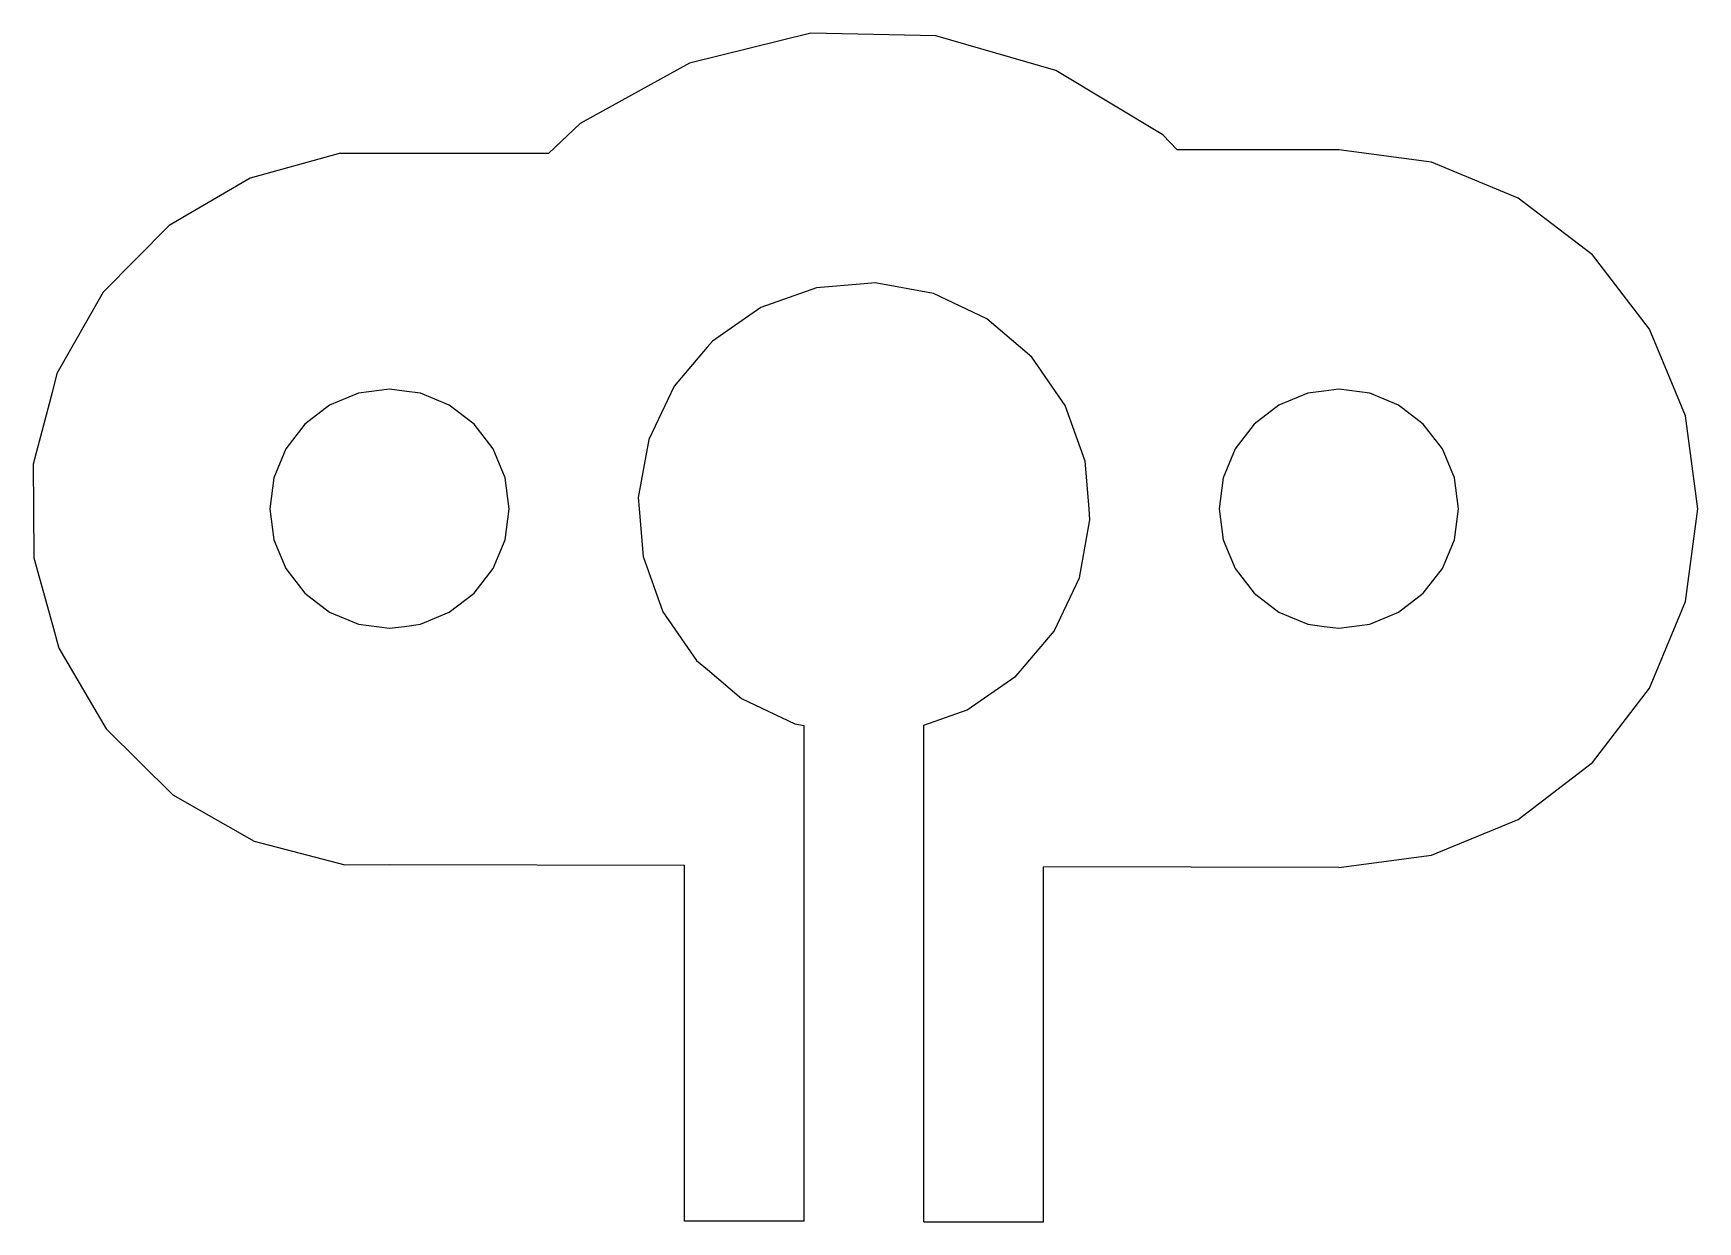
# Model space of a CAD drawing. Header units: metres. Extents: x 0 to 1.74, y 0 to 1.24.
import ezdxf

# ---------------------------------------------------------------- set-up
doc = ezdxf.new("R2010")
doc.units = ezdxf.units.M

msp = doc.modelspace()

# ---------------------------------------------------------------- linework, layer by layer
at = {"layer": 'Layer0'}
for p, q in [((0.8123, 1.2421, 0.5), (0.6856, 1.2108, 0.5)), ((0.8123, 1.2421), (0.6856, 1.2108)), ((0.8123, 1.2421), (0.8123, 1.2421, 0.5)), ((0.9428, 1.2395), (0.8123, 1.2421)), ((0.9428, 1.2395, 0.5), (0.8123, 1.2421, 0.5)), ((0.9428, 1.2395), (0.9428, 1.2395, 0.5)), ((1.0682, 1.2033, 0.5), (0.9428, 1.2395, 0.5)), ((1.0682, 1.2033), (0.9428, 1.2395)), ((0.6856, 1.2108), (0.5713, 1.1477)), ((0.6856, 1.2108, 0.5), (0.5713, 1.1477, 0.5)), ((0.6856, 1.2108), (0.6856, 1.2108, 0.5)), ((1.0682, 1.2033), (1.0682, 1.2033, 0.5)), ((1.18, 1.1358, 0.5), (1.0682, 1.2033, 0.5)), ((1.18, 1.1358), (1.0682, 1.2033)), ((0.5713, 1.1477), (0.5387, 1.1167)), ((0.5713, 1.1477, 0.5), (0.5387, 1.1167, 0.5)), ((0.5713, 1.1477), (0.5713, 1.1477, 0.5)), ((1.18, 1.1358), (1.18, 1.1358, 0.5)), ((1.195, 1.1202), (1.18, 1.1358)), ((1.195, 1.1202, 0.5), (1.18, 1.1358, 0.5)), ((0.3208, 1.1167, 0.5), (0.2264, 1.0907, 0.5)), ((0.3208, 1.1167), (0.2264, 1.0907)), ((0.3208, 1.1167), (0.3208, 1.1167, 0.5)), ((0.3208, 1.1167), (0.5387, 1.1167)), ((0.3208, 1.1167, 0.5), (0.5387, 1.1167, 0.5)), ((0.5387, 1.1167), (0.5387, 1.1167, 0.5)), ((1.195, 1.1202), (1.195, 1.1202, 0.5)), ((1.3637, 1.1202), (1.195, 1.1202)), ((1.3637, 1.1202, 0.5), (1.195, 1.1202, 0.5)), ((1.3637, 1.1202), (1.3637, 1.1202, 0.5)), ((1.4608, 1.1074, 0.5), (1.3637, 1.1202, 0.5)), ((1.4608, 1.1074), (1.3637, 1.1202)), ((1.4608, 1.1074), (1.4608, 1.1074, 0.5)), ((1.5512, 1.0699, 0.5), (1.4608, 1.1074, 0.5)), ((1.5512, 1.0699), (1.4608, 1.1074)), ((0.2264, 1.0907, 0.5), (0.1419, 1.0412, 0.5)), ((0.2264, 1.0907), (0.1419, 1.0412)), ((0.2264, 1.0907), (0.2264, 1.0907, 0.5)), ((1.5512, 1.0699), (1.5512, 1.0699, 0.5)), ((1.6289, 1.0104), (1.5512, 1.0699)), ((1.6289, 1.0104, 0.5), (1.5512, 1.0699, 0.5)), ((0.1419, 1.0412), (0.0731, 0.9716)), ((0.1419, 1.0412, 0.5), (0.0731, 0.9716, 0.5)), ((0.1419, 1.0412), (0.1419, 1.0412, 0.5)), ((1.6289, 1.0104), (1.6289, 1.0104, 0.5)), ((1.6885, 0.9327), (1.6289, 1.0104)), ((1.6885, 0.9327, 0.5), (1.6289, 1.0104, 0.5)), ((0.8182, 0.9761, 0.5), (0.7601, 0.9554, 0.5)), ((0.8182, 0.9761), (0.7601, 0.9554)), ((0.8679, 0.9802), (0.8182, 0.9761)), ((0.8679, 0.9802, 0.5), (0.8182, 0.9761, 0.5)), ((0.8182, 0.9761), (0.8182, 0.9761, 0.5)), ((0.8796, 0.9811), (0.8679, 0.9802)), ((0.8796, 0.9811, 0.5), (0.8679, 0.9802, 0.5)), ((0.8679, 0.9802), (0.8679, 0.9802, 0.5)), ((0.8796, 0.9811), (0.8796, 0.9811, 0.5)), ((0.9403, 0.97), (0.8796, 0.9811)), ((0.9403, 0.97, 0.5), (0.8796, 0.9811, 0.5)), ((0.0731, 0.9716, 0.5), (0.0247, 0.8865, 0.5)), ((0.0731, 0.9716), (0.0247, 0.8865)), ((0.0731, 0.9716), (0.0731, 0.9716, 0.5)), ((0.9403, 0.97), (0.9403, 0.97, 0.5)), ((0.996, 0.9437), (0.9403, 0.97)), ((0.996, 0.9437, 0.5), (0.9403, 0.97, 0.5)), ((0.7601, 0.9554, 0.5), (0.7094, 0.9203, 0.5)), ((0.7601, 0.9554), (0.7094, 0.9203)), ((0.7601, 0.9554), (0.7601, 0.9554, 0.5)), ((0.996, 0.9437), (0.996, 0.9437, 0.5)), ((1.0312, 0.9138), (0.996, 0.9437)), ((1.0312, 0.9138, 0.5), (0.996, 0.9437, 0.5)), ((1.6885, 0.9327), (1.6885, 0.9327, 0.5)), ((1.7159, 0.8666, 0.5), (1.6885, 0.9327, 0.5)), ((1.7159, 0.8666), (1.6885, 0.9327)), ((0.7041, 0.9141, 0.5), (0.6694, 0.8733, 0.5)), ((0.7041, 0.9141), (0.6694, 0.8733)), ((0.7094, 0.9203, 0.5), (0.7041, 0.9141, 0.5)), ((0.7094, 0.9203), (0.7041, 0.9141)), ((0.7041, 0.9141), (0.7041, 0.9141, 0.5)), ((0.7094, 0.9203), (0.7094, 0.9203, 0.5)), ((1.0312, 0.9138), (1.0312, 0.9138, 0.5)), ((1.043, 0.9037, 0.5), (1.0312, 0.9138, 0.5)), ((1.043, 0.9037), (1.0312, 0.9138)), ((1.043, 0.9037), (1.043, 0.9037, 0.5)), ((1.0781, 0.853, 0.5), (1.043, 0.9037, 0.5)), ((1.0781, 0.853), (1.043, 0.9037)), ((0.0247, 0.8865), (0.0196, 0.8667)), ((0.0247, 0.8865, 0.5), (0.0196, 0.8667, 0.5)), ((0.0247, 0.8865), (0.0247, 0.8865, 0.5)), ((0.3721, 0.8702, 0.5), (0.3397, 0.8659, 0.5)), ((0.3721, 0.8702), (0.3397, 0.8659)), ((0.3721, 0.8702), (0.3721, 0.8702, 0.5)), ((0.3874, 0.8682), (0.3721, 0.8702)), ((0.3874, 0.8682, 0.5), (0.3721, 0.8702, 0.5)), ((0.6694, 0.8733, 0.5), (0.6431, 0.8176, 0.5)), ((0.6694, 0.8733), (0.6431, 0.8176)), ((0.6694, 0.8733), (0.6694, 0.8733, 0.5)), ((1.3637, 0.8702), (1.3482, 0.8681)), ((1.3637, 0.8702, 0.5), (1.3482, 0.8681, 0.5)), ((1.3637, 0.8702), (1.3637, 0.8702, 0.5)), ((1.3961, 0.8659, 0.5), (1.3637, 0.8702, 0.5)), ((1.3961, 0.8659), (1.3637, 0.8702)), ((0.0196, 0.8667), (0, 0.7918)), ((0.0196, 0.8667, 0.5), (0, 0.7918, 0.5)), ((0.0196, 0.8667), (0.0196, 0.8667, 0.5)), ((0.3096, 0.8534, 0.5), (0.2837, 0.8336, 0.5)), ((0.3096, 0.8534), (0.2837, 0.8336)), ((0.3397, 0.8659, 0.5), (0.3096, 0.8534, 0.5)), ((0.3397, 0.8659), (0.3096, 0.8534)), ((0.3096, 0.8534), (0.3096, 0.8534, 0.5)), ((0.3397, 0.8659), (0.3397, 0.8659, 0.5)), ((0.3874, 0.8682), (0.3874, 0.8682, 0.5)), ((0.4044, 0.8659), (0.3874, 0.8682)), ((0.4044, 0.8659, 0.5), (0.3874, 0.8682, 0.5)), ((0.4044, 0.8659), (0.4044, 0.8659, 0.5)), ((0.4346, 0.8534), (0.4044, 0.8659)), ((0.4346, 0.8534, 0.5), (0.4044, 0.8659, 0.5)), ((0.4346, 0.8534), (0.4346, 0.8534, 0.5)), ((0.4605, 0.8336), (0.4346, 0.8534)), ((0.4605, 0.8336, 0.5), (0.4346, 0.8534, 0.5)), ((1.0781, 0.853), (1.0781, 0.853, 0.5)), ((1.0988, 0.7949, 0.5), (1.0781, 0.853, 0.5)), ((1.0988, 0.7949), (1.0781, 0.853)), ((1.3012, 0.8534, 0.5), (1.2753, 0.8336, 0.5)), ((1.3012, 0.8534), (1.2753, 0.8336)), ((1.3314, 0.8659, 0.5), (1.3012, 0.8534, 0.5)), ((1.3314, 0.8659), (1.3012, 0.8534)), ((1.3012, 0.8534), (1.3012, 0.8534, 0.5)), ((1.3482, 0.8681, 0.5), (1.3314, 0.8659, 0.5)), ((1.3482, 0.8681), (1.3314, 0.8659)), ((1.3314, 0.8659), (1.3314, 0.8659, 0.5)), ((1.3482, 0.8681), (1.3482, 0.8681, 0.5)), ((1.3961, 0.8659), (1.3961, 0.8659, 0.5)), ((1.4262, 0.8534), (1.3961, 0.8659)), ((1.4262, 0.8534, 0.5), (1.3961, 0.8659, 0.5)), ((1.4262, 0.8534), (1.4262, 0.8534, 0.5)), ((1.4521, 0.8336, 0.5), (1.4262, 0.8534, 0.5)), ((1.4521, 0.8336), (1.4262, 0.8534)), ((1.7159, 0.8666), (1.7159, 0.8666, 0.5)), ((1.726, 0.8422), (1.7159, 0.8666)), ((1.726, 0.8422, 0.5), (1.7159, 0.8666, 0.5)), ((1.726, 0.8422), (1.726, 0.8422, 0.5)), ((1.7387, 0.7452, 0.5), (1.726, 0.8422, 0.5)), ((1.7387, 0.7452), (1.726, 0.8422)), ((0.2837, 0.8336, 0.5), (0.2638, 0.8077, 0.5)), ((0.2837, 0.8336), (0.2638, 0.8077)), ((0.2837, 0.8336), (0.2837, 0.8336, 0.5)), ((0.4605, 0.8336), (0.4605, 0.8336, 0.5)), ((0.4803, 0.8077), (0.4605, 0.8336)), ((0.4803, 0.8077, 0.5), (0.4605, 0.8336, 0.5)), ((0.6431, 0.8176), (0.632, 0.7569)), ((0.6431, 0.8176, 0.5), (0.632, 0.7569, 0.5)), ((0.6431, 0.8176), (0.6431, 0.8176, 0.5)), ((1.2753, 0.8336, 0.5), (1.2555, 0.8077, 0.5)), ((1.2753, 0.8336), (1.2555, 0.8077)), ((1.2753, 0.8336), (1.2753, 0.8336, 0.5)), ((1.4521, 0.8336), (1.4521, 0.8336, 0.5)), ((1.472, 0.8077, 0.5), (1.4521, 0.8336, 0.5)), ((1.472, 0.8077), (1.4521, 0.8336)), ((0.2638, 0.8077), (0.2514, 0.7775)), ((0.2638, 0.8077, 0.5), (0.2514, 0.7775, 0.5)), ((0.2638, 0.8077), (0.2638, 0.8077, 0.5)), ((0.4803, 0.8077), (0.4803, 0.8077, 0.5)), ((0.4928, 0.7775, 0.5), (0.4803, 0.8077, 0.5)), ((0.4928, 0.7775), (0.4803, 0.8077)), ((1.2555, 0.8077), (1.243, 0.7775)), ((1.2555, 0.8077, 0.5), (1.243, 0.7775, 0.5)), ((1.2555, 0.8077), (1.2555, 0.8077, 0.5)), ((1.472, 0.8077), (1.472, 0.8077, 0.5)), ((1.4845, 0.7775), (1.472, 0.8077)), ((1.4845, 0.7775, 0.5), (1.472, 0.8077, 0.5)), ((0, 0.7918), (0, 0.7918, 0.5)), ((0, 0.7918), (0.0003, 0.7452)), ((0, 0.7918, 0.5), (0.0003, 0.7452, 0.5)), ((1.0988, 0.7949), (1.0988, 0.7949, 0.5)), ((1.1029, 0.7452), (1.0988, 0.7949)), ((1.1029, 0.7452, 0.5), (1.0988, 0.7949, 0.5)), ((0.2514, 0.7775), (0.2471, 0.7452)), ((0.2514, 0.7775, 0.5), (0.2471, 0.7452, 0.5)), ((0.2514, 0.7775), (0.2514, 0.7775, 0.5)), ((0.4928, 0.7775), (0.4928, 0.7775, 0.5)), ((0.4971, 0.7452), (0.4928, 0.7775)), ((0.4971, 0.7452, 0.5), (0.4928, 0.7775, 0.5)), ((1.243, 0.7775, 0.5), (1.2387, 0.7452, 0.5)), ((1.243, 0.7775), (1.2387, 0.7452)), ((1.243, 0.7775), (1.243, 0.7775, 0.5)), ((1.4845, 0.7775), (1.4845, 0.7775, 0.5)), ((1.4887, 0.7452, 0.5), (1.4845, 0.7775, 0.5)), ((1.4887, 0.7452), (1.4845, 0.7775)), ((0.632, 0.7569), (0.632, 0.7569, 0.5)), ((0.632, 0.7569, 0.5), (0.6329, 0.7452, 0.5)), ((0.632, 0.7569), (0.6329, 0.7452)), ((0.0003, 0.7452), (0.0003, 0.7452, 0.5)), ((0.0003, 0.7452), (0.0006, 0.6939)), ((0.0003, 0.7452, 0.5), (0.0006, 0.6939, 0.5)), ((0.2471, 0.7452), (0.2471, 0.7452, 0.5)), ((0.2471, 0.7452), (0.2514, 0.7128)), ((0.2471, 0.7452, 0.5), (0.2514, 0.7128, 0.5)), ((0.4928, 0.7128, 0.5), (0.4971, 0.7452, 0.5)), ((0.4928, 0.7128), (0.4971, 0.7452)), ((0.4971, 0.7452), (0.4971, 0.7452, 0.5)), ((0.6329, 0.7452), (0.6329, 0.7452, 0.5)), ((0.6329, 0.7452, 0.5), (0.637, 0.6954, 0.5)), ((0.6329, 0.7452), (0.637, 0.6954)), ((1.0928, 0.6728, 0.5), (1.1038, 0.7335, 0.5)), ((1.0928, 0.6728), (1.1038, 0.7335)), ((1.1029, 0.7452), (1.1029, 0.7452, 0.5)), ((1.1038, 0.7335), (1.1029, 0.7452)), ((1.1038, 0.7335, 0.5), (1.1029, 0.7452, 0.5)), ((1.1038, 0.7335), (1.1038, 0.7335, 0.5)), ((1.2387, 0.7452), (1.2387, 0.7452, 0.5)), ((1.2387, 0.7452), (1.243, 0.7128)), ((1.2387, 0.7452, 0.5), (1.243, 0.7128, 0.5)), ((1.4845, 0.7128, 0.5), (1.4887, 0.7452, 0.5)), ((1.4845, 0.7128), (1.4887, 0.7452)), ((1.4887, 0.7452), (1.4887, 0.7452, 0.5)), ((1.726, 0.6481), (1.7387, 0.7452)), ((1.726, 0.6481, 0.5), (1.7387, 0.7452, 0.5)), ((1.7387, 0.7452), (1.7387, 0.7452, 0.5)), ((0.2514, 0.7128), (0.2514, 0.7128, 0.5)), ((0.2514, 0.7128), (0.2638, 0.6827)), ((0.2514, 0.7128, 0.5), (0.2638, 0.6827, 0.5)), ((0.4803, 0.6827, 0.5), (0.4928, 0.7128, 0.5)), ((0.4803, 0.6827), (0.4928, 0.7128)), ((0.4928, 0.7128), (0.4928, 0.7128, 0.5)), ((1.243, 0.7128), (1.243, 0.7128, 0.5)), ((1.243, 0.7128, 0.5), (1.2555, 0.6827, 0.5)), ((1.243, 0.7128), (1.2555, 0.6827)), ((1.472, 0.6827, 0.5), (1.4845, 0.7128, 0.5)), ((1.472, 0.6827), (1.4845, 0.7128)), ((1.4845, 0.7128), (1.4845, 0.7128, 0.5)), ((0.0006, 0.6939), (0.0006, 0.6939, 0.5)), ((0.0006, 0.6939, 0.5), (0.0199, 0.6237, 0.5)), ((0.0006, 0.6939), (0.0199, 0.6237)), ((0.2638, 0.6827), (0.2638, 0.6827, 0.5)), ((0.2638, 0.6827), (0.2837, 0.6568)), ((0.2638, 0.6827, 0.5), (0.2837, 0.6568, 0.5)), ((0.4605, 0.6568, 0.5), (0.4803, 0.6827, 0.5)), ((0.4605, 0.6568), (0.4803, 0.6827)), ((0.4803, 0.6827), (0.4803, 0.6827, 0.5)), ((0.637, 0.6954), (0.637, 0.6954, 0.5)), ((0.637, 0.6954), (0.6577, 0.6374)), ((0.637, 0.6954, 0.5), (0.6577, 0.6374, 0.5)), ((1.2555, 0.6827), (1.2555, 0.6827, 0.5)), ((1.2555, 0.6827, 0.5), (1.2753, 0.6568, 0.5)), ((1.2555, 0.6827), (1.2753, 0.6568)), ((1.4521, 0.6568), (1.472, 0.6827)), ((1.4521, 0.6568, 0.5), (1.472, 0.6827, 0.5)), ((1.472, 0.6827), (1.472, 0.6827, 0.5)), ((1.0664, 0.6171), (1.0928, 0.6728)), ((1.0664, 0.6171, 0.5), (1.0928, 0.6728, 0.5)), ((1.0928, 0.6728), (1.0928, 0.6728, 0.5)), ((0.2837, 0.6568), (0.2837, 0.6568, 0.5)), ((0.2837, 0.6568), (0.3096, 0.6369)), ((0.2837, 0.6568, 0.5), (0.3096, 0.6369, 0.5)), ((0.4346, 0.6369), (0.4605, 0.6568)), ((0.4346, 0.6369, 0.5), (0.4605, 0.6568, 0.5)), ((0.4605, 0.6568), (0.4605, 0.6568, 0.5)), ((1.2753, 0.6568), (1.2753, 0.6568, 0.5)), ((1.2753, 0.6568, 0.5), (1.3012, 0.6369, 0.5)), ((1.2753, 0.6568), (1.3012, 0.6369)), ((1.4262, 0.6369, 0.5), (1.4521, 0.6568, 0.5)), ((1.4262, 0.6369), (1.4521, 0.6568)), ((1.4521, 0.6568), (1.4521, 0.6568, 0.5)), ((1.7159, 0.6238), (1.726, 0.6481)), ((1.7159, 0.6238, 0.5), (1.726, 0.6481, 0.5)), ((1.726, 0.6481), (1.726, 0.6481, 0.5)), ((0.3096, 0.6369), (0.3096, 0.6369, 0.5)), ((0.3096, 0.6369, 0.5), (0.3397, 0.6244, 0.5)), ((0.3096, 0.6369), (0.3397, 0.6244)), ((0.4044, 0.6244), (0.4346, 0.6369)), ((0.4044, 0.6244, 0.5), (0.4346, 0.6369, 0.5)), ((0.4346, 0.6369), (0.4346, 0.6369, 0.5)), ((0.6577, 0.6374), (0.6577, 0.6374, 0.5)), ((0.6577, 0.6374), (0.6928, 0.5866)), ((0.6577, 0.6374, 0.5), (0.6928, 0.5866, 0.5)), ((1.3012, 0.6369), (1.3012, 0.6369, 0.5)), ((1.3012, 0.6369), (1.3314, 0.6244)), ((1.3012, 0.6369, 0.5), (1.3314, 0.6244, 0.5)), ((1.3961, 0.6244, 0.5), (1.4262, 0.6369, 0.5)), ((1.3961, 0.6244), (1.4262, 0.6369)), ((1.4262, 0.6369), (1.4262, 0.6369, 0.5)), ((0.0199, 0.6237), (0.0199, 0.6237, 0.5)), ((0.0199, 0.6237, 0.5), (0.0266, 0.5995, 0.5)), ((0.0199, 0.6237), (0.0266, 0.5995)), ((0.3397, 0.6244), (0.3397, 0.6244, 0.5)), ((0.3397, 0.6244, 0.5), (0.3721, 0.6202, 0.5)), ((0.3397, 0.6244), (0.3721, 0.6202)), ((0.3721, 0.6202), (0.3877, 0.6222)), ((0.3721, 0.6202, 0.5), (0.3877, 0.6222, 0.5)), ((0.3721, 0.6202), (0.3721, 0.6202, 0.5)), ((0.3877, 0.6222), (0.4044, 0.6244)), ((0.3877, 0.6222, 0.5), (0.4044, 0.6244, 0.5)), ((0.3877, 0.6222), (0.3877, 0.6222, 0.5)), ((0.4044, 0.6244), (0.4044, 0.6244, 0.5)), ((1.0314, 0.5759, 0.5), (1.0664, 0.6171, 0.5)), ((1.0314, 0.5759), (1.0664, 0.6171)), ((1.0664, 0.6171), (1.0664, 0.6171, 0.5)), ((1.3314, 0.6244), (1.3314, 0.6244, 0.5)), ((1.3314, 0.6244), (1.3484, 0.6222)), ((1.3314, 0.6244, 0.5), (1.3484, 0.6222, 0.5)), ((1.3484, 0.6222), (1.3484, 0.6222, 0.5)), ((1.3484, 0.6222, 0.5), (1.3637, 0.6202, 0.5)), ((1.3484, 0.6222), (1.3637, 0.6202)), ((1.3637, 0.6202), (1.3961, 0.6244)), ((1.3637, 0.6202, 0.5), (1.3961, 0.6244, 0.5)), ((1.3637, 0.6202), (1.3637, 0.6202, 0.5)), ((1.3961, 0.6244), (1.3961, 0.6244, 0.5)), ((1.6885, 0.5577), (1.7159, 0.6238)), ((1.6885, 0.5577, 0.5), (1.7159, 0.6238, 0.5)), ((1.7159, 0.6238), (1.7159, 0.6238, 0.5)), ((0.0266, 0.5995), (0.0266, 0.5995, 0.5)), ((0.0266, 0.5995, 0.5), (0.076, 0.515, 0.5)), ((0.0266, 0.5995), (0.076, 0.515)), ((0.6928, 0.5866), (0.6928, 0.5866, 0.5)), ((0.6928, 0.5866, 0.5), (0.7042, 0.577, 0.5)), ((0.6928, 0.5866), (0.7042, 0.577)), ((0.7042, 0.577), (0.7042, 0.577, 0.5)), ((0.7042, 0.577), (0.7398, 0.5467)), ((0.7042, 0.577, 0.5), (0.7398, 0.5467, 0.5)), ((1.0265, 0.5701, 0.5), (1.0314, 0.5759, 0.5)), ((1.0265, 0.5701), (1.0314, 0.5759)), ((1.0314, 0.5759), (1.0314, 0.5759, 0.5)), ((0.9757, 0.535, 0.5), (1.0265, 0.5701, 0.5)), ((0.9757, 0.535), (1.0265, 0.5701)), ((1.0265, 0.5701), (1.0265, 0.5701, 0.5)), ((1.6289, 0.48, 0.5), (1.6885, 0.5577, 0.5)), ((1.6289, 0.48), (1.6885, 0.5577)), ((1.6885, 0.5577), (1.6885, 0.5577, 0.5)), ((0.7398, 0.5467), (0.7398, 0.5467, 0.5)), ((0.7398, 0.5467), (0.7955, 0.5203)), ((0.7398, 0.5467, 0.5), (0.7955, 0.5203, 0.5)), ((0.9304, 0.5188, 0.5), (0.9757, 0.535, 0.5)), ((0.9304, 0.5188), (0.9757, 0.535)), ((0.9757, 0.535), (0.9757, 0.535, 0.5)), ((0.076, 0.515), (0.076, 0.515, 0.5)), ((0.076, 0.515), (0.1457, 0.4462)), ((0.076, 0.515, 0.5), (0.1457, 0.4462, 0.5)), ((0.7955, 0.5203), (0.7955, 0.5203, 0.5)), ((0.7955, 0.5203), (0.8054, 0.5185)), ((0.7955, 0.5203, 0.5), (0.8054, 0.5185, 0.5)), ((0.8054, 0.5185), (0.8054, 0.5185, 0.5)), ((0.8054, 0.0006, 0.5), (0.8054, 0.5185, 0.5)), ((0.8054, 0.0006), (0.8054, 0.5185)), ((0.9304, 0.5188), (0.9304, 0.5188, 0.5)), ((0.9304, 0, 0.5), (0.9304, 0.5188, 0.5)), ((0.9304, 0), (0.9304, 0.5188)), ((1.5512, 0.4204), (1.6289, 0.48)), ((1.5512, 0.4204, 0.5), (1.6289, 0.48, 0.5)), ((1.6289, 0.48), (1.6289, 0.48, 0.5)), ((0.1457, 0.4462), (0.1457, 0.4462, 0.5)), ((0.1457, 0.4462), (0.2308, 0.3978)), ((0.1457, 0.4462, 0.5), (0.2308, 0.3978, 0.5)), ((1.4608, 0.383), (1.5512, 0.4204)), ((1.4608, 0.383, 0.5), (1.5512, 0.4204, 0.5)), ((1.5512, 0.4204), (1.5512, 0.4204, 0.5)), ((0.2308, 0.3978), (0.2308, 0.3978, 0.5)), ((0.2308, 0.3978), (0.3255, 0.3731)), ((0.2308, 0.3978, 0.5), (0.3255, 0.3731, 0.5)), ((1.3637, 0.3702), (1.4608, 0.383)), ((1.3637, 0.3702, 0.5), (1.4608, 0.383, 0.5)), ((1.4608, 0.383), (1.4608, 0.383, 0.5)), ((0.3255, 0.3731), (0.3721, 0.3734)), ((0.3255, 0.3731, 0.5), (0.3721, 0.3734, 0.5)), ((0.3255, 0.3731), (0.3255, 0.3731, 0.5)), ((0.3721, 0.3734), (0.3721, 0.3734, 0.5)), ((0.3721, 0.3734, 0.5), (0.6804, 0.3727, 0.5)), ((0.3721, 0.3734), (0.6804, 0.3727)), ((0.6804, 0.3727), (0.6804, 0.3727, 0.5)), ((0.6804, 0.0006, 0.5), (0.6804, 0.3727, 0.5)), ((0.6804, 0.0006), (0.6804, 0.3727)), ((1.0554, 0.3709), (1.0554, 0.3709, 0.5)), ((1.0554, 0, 0.5), (1.0554, 0.3709, 0.5)), ((1.3637, 0.3702, 0.5), (1.0554, 0.3709, 0.5)), ((1.3637, 0.3702), (1.0554, 0.3709)), ((1.0554, 0), (1.0554, 0.3709)), ((1.3637, 0.3702), (1.3637, 0.3702, 0.5)), ((0.6804, 0.0006), (0.6804, 0.0006, 0.5)), ((0.8054, 0.0006, 0.5), (0.6804, 0.0006, 0.5)), ((0.8054, 0.0006), (0.6804, 0.0006)), ((0.8054, 0.0006), (0.8054, 0.0006, 0.5)), ((0.9304, 0), (0.9304, 0, 0.5)), ((0.9304, 0, 0.5), (1.0554, 0, 0.5)), ((0.9304, 0), (1.0554, 0)), ((1.0554, 0), (1.0554, 0, 0.5))]:
    msp.add_line(p, q, dxfattribs=at)

doc.saveas('drawing.dxf')
